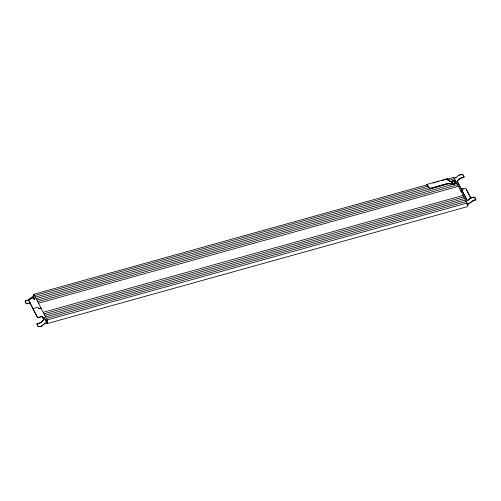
<?xml version="1.0" encoding="UTF-8"?>
<svg xmlns="http://www.w3.org/2000/svg" width="501" height="501" viewBox="0 0 501 501"><rect width="100%" height="100%" fill="white"/><g stroke="black" fill="none" stroke-linecap="round" stroke-linejoin="round"><path stroke-width="0.75" d="M34.506 299.385L33.097 296.41L33.636 295.189M32.941 308.754L37.4 307.182L38.646 308.472L41.107 307.89M33.291 296.705L33.843 294.275L427.403 184.737M451.864 182.42L452.879 180.936L453.605 180.999L454.614 181.7L454.708 182.934L453.875 183.817L452.453 183.56L451.864 182.42L452.879 180.936M452.453 183.56L452.046 181.819M454.301 181.193L454.708 182.934M453.875 183.817L454.889 182.333M462.091 190.912L460.826 191.069M29.578 299.229L31.369 297.469L33.924 296.698M29.847 299.254L31.751 297.506M457.15 181.099L460.156 178.462L464.089 177.179L462.755 174.599L459.567 175.081M28.607 299.773L31.663 298.527M467.439 205.592L467.928 205.191M467.377 205.811L467.865 205.41M33.072 295.803L33.567 295.408M426.796 184.462L447.631 178.581L449.61 181.061L451.288 181.475L452.578 181.237M454.758 183.786L453.937 184.343L452.541 184.312L449.347 183.272L448.107 183.341L430.672 188.194L429.514 188.1L428.656 187.368L426.984 184.33M45.723 320.797L47.226 323.596L47.783 321.166L33.843 294.275M426.952 184.763L428.587 187.587L429.445 188.32L430.603 188.414L448.044 183.56L453.868 184.562L454.695 184.005L455.014 182.903L454.614 181.995M447.606 179.014L449.541 181.274L450.662 181.55M453.693 177.448L467.809 204.558M29.083 299.736L25.632 300.656L25.169 301.608L26.484 303.612L30.292 302.98M458.59 175.425L458.947 175.225M40.399 322.963L43.794 319.882L42.034 316.463M455.772 177.899L456.192 177.755M467.539 200.694L470.715 198.02L473.814 197.306M461.333 189.353L464.27 188.401L465.442 188.445L466.299 189.159L470.953 198.171M461.264 189.566L463.469 188.852M432.952 183.065L435.162 182.452M436.634 182.045L438.851 181.425M441.801 180.604L444.011 179.991M445.489 179.577L447.7 178.963M447.756 179.07L453.787 177.392M454.42 178.074C457.638 177.573 458.885 173.133 462.849 174.373L464.183 176.953L460.219 178.199L457.213 181.118L467.101 200.268L468.034 200.319L470.42 197.958L473.902 197.081L475.148 197.644L475.95 199.755C472.005 199.504 470.664 203.757 467.045 204.114M34.613 295.577L428.173 186.04M447.775 180.579L454.564 178.694M32.471 297.306L33.911 296.905M35.402 297.099L428.956 187.556M450.067 181.681L455.346 180.216M36.185 298.615L450.098 183.41M454.62 182.151L456.129 181.731M36.968 300.137L456.912 183.253M37.757 301.658L457.701 184.775M38.539 303.18L458.484 186.291M38.853 308.716L41.044 308.109M43.249 312.298L463.193 195.415M44.032 313.82L463.976 196.931M44.814 315.336L464.759 198.452M45.597 316.857L465.542 199.974M46.386 318.379L466.331 201.496M47.169 319.895L467.114 203.011M466.982 204.327C470.69 204.132 471.986 199.824 475.856 199.98L474.522 197.4M47.257 322.544C43.512 322.556 42.41 327.61 38.251 326.408L36.911 323.815L40.857 322.538L43.863 319.663L42.097 316.244M47.251 322.744C43.581 322.926 42.378 327.879 38.157 326.633L36.817 324.041L39.779 323.107M47.226 323.596L467.17 206.713L467.915 204.59M28.632 300.162L25.538 300.876L25.075 301.834L26.39 303.838L30.204 303.205M451.889 181.587L452.509 181.456M46.969 321.035L45.71 320.515L44.301 317.778L43.355 317.59L42.347 316.381L38.564 317.383L37.293 316.908L28.663 300.187M46.906 321.247L45.647 320.734L44.232 317.997L43.023 317.784L42.015 316.576L38.527 317.59L37.256 317.114L28.626 300.393L29.152 299.141L32.34 298.108L32.928 298.145L33.943 299.354L34.569 299.166L33.16 296.191M452.635 182.965L454.056 183.222M467.251 200.669L457.15 181.337M466.237 189.378L470.884 198.383"/></g></svg>
